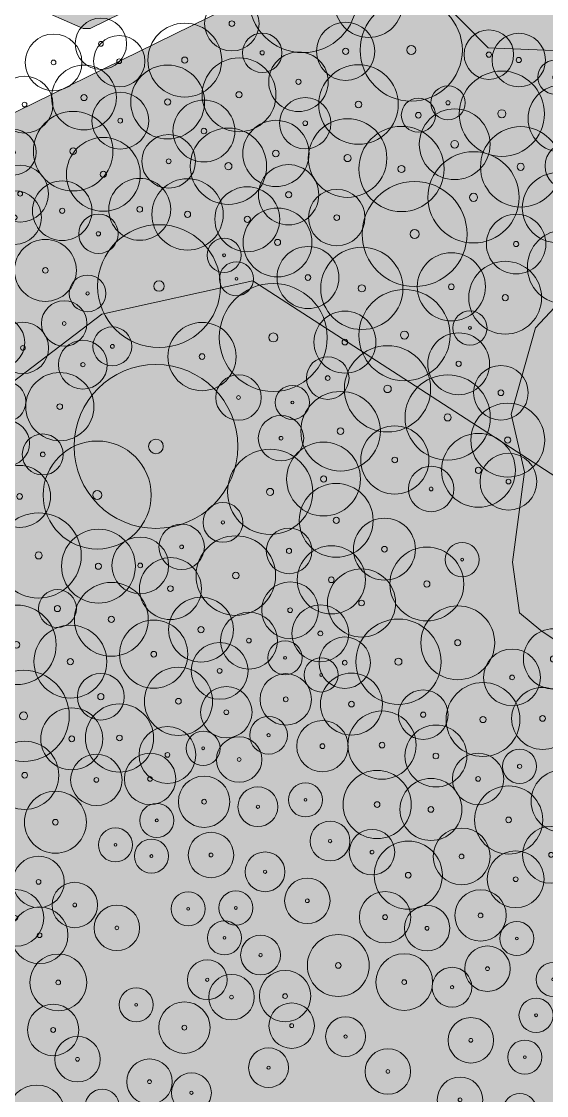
# Model space of a CAD drawing. Header units: metres. Extents: x -7 to 1019, y -7 to 1014.
# Drawn here: x 132.4 to 224.8, y 680.9 to 869.9 of the extents above; entities that cross this region are included whole.
import ezdxf

# ---------------------------------------------------------------- set-up
doc = ezdxf.new("R2010")
doc.units = ezdxf.units.M
doc.header["$MEASUREMENT"] = 0
for name, color, linetype, lineweight, true_color in [('TPX_CONTOUR_LINES_5M', 7, 'CONTINUOUS', 0, 0x969696), ('TPX_ROADS_CONTOURS', 7, 'CONTINUOUS', 0, 0x646464), ('TPX_ROADS_HATCH', 7, 'CONTINUOUS', 0, 0xc8c8c8), ('TPX_VEGETATION_GREEN_SPACES', 7, 'CONTINUOUS', 0, 0x58ba48), ('TPX_VEGETATION_GREEN_SPACES_HATCH', 7, 'CONTINUOUS', 0, 0x58ba48), ('TPX_VEGETATION_TREES_INDIVIDUAL', 7, 'CONTINUOUS', 0, 0x136734), ('TPX_WATERWAYS', 7, 'CONTINUOUS', 0, 0x7aafdf), ('TPX_WATERWAYS_HATCH', 7, 'CONTINUOUS', 0, 0x7aafdf)]:
    doc.layers.add(name, color=color, linetype=linetype, lineweight=lineweight, true_color=true_color)

# ---------------------------------------------------------------- blocks, each defined once
blk = doc.blocks.new('TREETR009_CR108')
at = {"layer": 'TPX_VEGETATION_TREES_INDIVIDUAL'}
for radius in [10.81, 0.917]:
    blk.add_circle((0, 0, 0.04), radius, dxfattribs=at)
blk = doc.blocks.new('TREETR006_CR069')
at = {"layer": 'TPX_VEGETATION_TREES_INDIVIDUAL'}
for radius in [6.91, 0.625]:
    blk.add_circle((0, 0, 0.04), radius, dxfattribs=at)
blk = doc.blocks.new('TREETR005_CR064')
at = {"layer": 'TPX_VEGETATION_TREES_INDIVIDUAL'}
for radius in [6.41, 0.542]:
    blk.add_circle((0, 0, 0.04), radius, dxfattribs=at)
blk = doc.blocks.new('TREETR005_CR060')
at = {"layer": 'TPX_VEGETATION_TREES_INDIVIDUAL'}
for radius in [6, 0.5]:
    blk.add_circle((0, 0, 0.04), radius, dxfattribs=at)
blk = doc.blocks.new('TREETR004_CR036')
at = {"layer": 'TPX_VEGETATION_TREES_INDIVIDUAL'}
for radius in [3.61, 0.417]:
    blk.add_circle((0, 0, 0.04), radius, dxfattribs=at)
blk = doc.blocks.new('TREETR003_CR033')
at = {"layer": 'TPX_VEGETATION_TREES_INDIVIDUAL'}
for radius in [3.32, 0.292]:
    blk.add_circle((0, 0, 0.04), radius, dxfattribs=at)
blk = doc.blocks.new('TREETR005_CR062')
at = {"layer": 'TPX_VEGETATION_TREES_INDIVIDUAL'}
for radius in [6.15, 0.542]:
    blk.add_circle((0, 0, 0.04), radius, dxfattribs=at)
blk = doc.blocks.new('TREETR005_CR050')
at = {"layer": 'TPX_VEGETATION_TREES_INDIVIDUAL'}
for radius in [4.97, 0.5]:
    blk.add_circle((0, 0, 0.04), radius, dxfattribs=at)
blk = doc.blocks.new('TREETR006_CR070')
at = {"layer": 'TPX_VEGETATION_TREES_INDIVIDUAL'}
for radius in [7, 0.583]:
    blk.add_circle((0, 0, 0.04), radius, dxfattribs=at)
blk = doc.blocks.new('TREETR003_CR030')
at = {"layer": 'TPX_VEGETATION_TREES_INDIVIDUAL'}
for radius in [3, 0.25]:
    blk.add_circle((0, 0, 0.04), radius, dxfattribs=at)
blk = doc.blocks.new('TREETR005_CR051')
at = {"layer": 'TPX_VEGETATION_TREES_INDIVIDUAL'}
for radius in [5.13, 0.542]:
    blk.add_circle((0, 0, 0.04), radius, dxfattribs=at)
blk = doc.blocks.new('TREETR004_CR045')
at = {"layer": 'TPX_VEGETATION_TREES_INDIVIDUAL'}
for radius in [4.52, 0.417]:
    blk.add_circle((0, 0, 0.04), radius, dxfattribs=at)
blk = doc.blocks.new('TREETR005_CR057')
at = {"layer": 'TPX_VEGETATION_TREES_INDIVIDUAL'}
for radius in [5.71, 0.542]:
    blk.add_circle((0, 0, 0.04), radius, dxfattribs=at)
blk = doc.blocks.new('TREETR004_CR038')
at = {"layer": 'TPX_VEGETATION_TREES_INDIVIDUAL'}
for radius in [3.75, 0.417]:
    blk.add_circle((0, 0, 0.04), radius, dxfattribs=at)
blk = doc.blocks.new('TREETR008_CR095')
at = {"layer": 'TPX_VEGETATION_TREES_INDIVIDUAL'}
for radius in [9.5, 0.792]:
    blk.add_circle((0, 0, 0.04), radius, dxfattribs=at)
blk = doc.blocks.new('TREETR004_CR047')
at = {"layer": 'TPX_VEGETATION_TREES_INDIVIDUAL'}
for radius in [4.72, 0.417]:
    blk.add_circle((0, 0, 0.04), radius, dxfattribs=at)
blk = doc.blocks.new('TREETR007_CR075')
at = {"layer": 'TPX_VEGETATION_TREES_INDIVIDUAL'}
for radius in [7.5, 0.708]:
    blk.add_circle((0, 0, 0.04), radius, dxfattribs=at)
blk = doc.blocks.new('TREETR008_CR090')
at = {"layer": 'TPX_VEGETATION_TREES_INDIVIDUAL'}
for radius in [9, 0.792]:
    blk.add_circle((0, 0, 0.04), radius, dxfattribs=at)
blk = doc.blocks.new('TREETR005_CR052')
at = {"layer": 'TPX_VEGETATION_TREES_INDIVIDUAL'}
for radius in [5.24, 0.458]:
    blk.add_circle((0, 0, 0.04), radius, dxfattribs=at)
blk = doc.blocks.new('TREETR005_CR054')
at = {"layer": 'TPX_VEGETATION_TREES_INDIVIDUAL'}
for radius in [5.44, 0.458]:
    blk.add_circle((0, 0, 0.04), radius, dxfattribs=at)
blk = doc.blocks.new('TREETR003_CR040')
at = {"layer": 'TPX_VEGETATION_TREES_INDIVIDUAL'}
for radius in [4, 0.333]:
    blk.add_circle((0, 0, 0.04), radius, dxfattribs=at)
blk = doc.blocks.new('TREETR008_CR092')
at = {"layer": 'TPX_VEGETATION_TREES_INDIVIDUAL'}
for radius in [9.24, 0.792]:
    blk.add_circle((0, 0, 0.04), radius, dxfattribs=at)
blk = doc.blocks.new('TREETR006_CR058')
at = {"layer": 'TPX_VEGETATION_TREES_INDIVIDUAL'}
for radius in [5.83, 0.583]:
    blk.add_circle((0, 0, 0.04), radius, dxfattribs=at)
blk = doc.blocks.new('TREETR004_CR050')
at = {"layer": 'TPX_VEGETATION_TREES_INDIVIDUAL'}
for radius in [5, 0.417]:
    blk.add_circle((0, 0, 0.04), radius, dxfattribs=at)
blk = doc.blocks.new('TREETR005_CR048')
at = {"layer": 'TPX_VEGETATION_TREES_INDIVIDUAL'}
for radius in [4.8, 0.5]:
    blk.add_circle((0, 0, 0.04), radius, dxfattribs=at)
blk = doc.blocks.new('TREETR007_CR062')
at = {"layer": 'TPX_VEGETATION_TREES_INDIVIDUAL'}
for radius in [6.23, 0.667]:
    blk.add_circle((0, 0, 0.04), radius, dxfattribs=at)
blk = doc.blocks.new('TREETR005_CR063')
at = {"layer": 'TPX_VEGETATION_TREES_INDIVIDUAL'}
for radius in [6.28, 0.542]:
    blk.add_circle((0, 0, 0.04), radius, dxfattribs=at)
blk = doc.blocks.new('TREETR003_CR034')
at = {"layer": 'TPX_VEGETATION_TREES_INDIVIDUAL'}
for radius in [3.43, 0.333]:
    blk.add_circle((0, 0, 0.04), radius, dxfattribs=at)
blk = doc.blocks.new('TREETR006_CR059')
at = {"layer": 'TPX_VEGETATION_TREES_INDIVIDUAL'}
for radius in [5.9, 0.583]:
    blk.add_circle((0, 0, 0.04), radius, dxfattribs=at)
blk = doc.blocks.new('TREETR005_CR040')
at = {"layer": 'TPX_VEGETATION_TREES_INDIVIDUAL'}
for radius in [4.02, 0.458]:
    blk.add_circle((0, 0, 0.04), radius, dxfattribs=at)
blk = doc.blocks.new('TREETR004_CR035')
at = {"layer": 'TPX_VEGETATION_TREES_INDIVIDUAL'}
for radius in [3.47, 0.375]:
    blk.add_circle((0, 0, 0.04), radius, dxfattribs=at)
blk = doc.blocks.new('TREETR004_CR040')
at = {"layer": 'TPX_VEGETATION_TREES_INDIVIDUAL'}
for radius in [4, 0.375]:
    blk.add_circle((0, 0, 0.04), radius, dxfattribs=at)
blk = doc.blocks.new('TREETR006_CR072')
at = {"layer": 'TPX_VEGETATION_TREES_INDIVIDUAL'}
for radius in [7.24, 0.625]:
    blk.add_circle((0, 0, 0.04), radius, dxfattribs=at)
blk = doc.blocks.new('TREETR013_CR144')
at = {"layer": 'TPX_VEGETATION_TREES_INDIVIDUAL'}
for radius in [14.42, 1.29]:
    blk.add_circle((0, 0, 0.04), radius, dxfattribs=at)
blk = doc.blocks.new('TREETR005_CR055')
at = {"layer": 'TPX_VEGETATION_TREES_INDIVIDUAL'}
for radius in [5.45, 0.5]:
    blk.add_circle((0, 0, 0.04), radius, dxfattribs=at)
blk = doc.blocks.new('TREETR004_CR043')
at = {"layer": 'TPX_VEGETATION_TREES_INDIVIDUAL'}
for radius in [4.3, 0.375]:
    blk.add_circle((0, 0, 0.04), radius, dxfattribs=at)
blk = doc.blocks.new('TREETR006_CR075')
at = {"layer": 'TPX_VEGETATION_TREES_INDIVIDUAL'}
for radius in [7.5, 0.625]:
    blk.add_circle((0, 0, 0.04), radius, dxfattribs=at)
blk = doc.blocks.new('TREETR005_CR030')
at = {"layer": 'TPX_VEGETATION_TREES_INDIVIDUAL'}
for radius in [3, 0.5]:
    blk.add_circle((0, 0, 0.04), radius, dxfattribs=at)
blk = doc.blocks.new('TREETR003_CR032')
at = {"layer": 'TPX_VEGETATION_TREES_INDIVIDUAL'}
for radius in [3.23, 0.292]:
    blk.add_circle((0, 0, 0.04), radius, dxfattribs=at)
blk = doc.blocks.new('TREETR007_CR080')
at = {"layer": 'TPX_VEGETATION_TREES_INDIVIDUAL'}
for radius in [8.03, 0.708]:
    blk.add_circle((0, 0, 0.04), radius, dxfattribs=at)
blk = doc.blocks.new('TREETR005_CR041')
at = {"layer": 'TPX_VEGETATION_TREES_INDIVIDUAL'}
for radius in [4.11, 0.542]:
    blk.add_circle((0, 0, 0.04), radius, dxfattribs=at)
blk = doc.blocks.new('TREETR005_CR047')
at = {"layer": 'TPX_VEGETATION_TREES_INDIVIDUAL'}
for radius in [4.71, 0.458]:
    blk.add_circle((0, 0, 0.04), radius, dxfattribs=at)
blk = doc.blocks.new('TREETR004_CR030')
at = {"layer": 'TPX_VEGETATION_TREES_INDIVIDUAL'}
for radius in [3, 0.375]:
    blk.add_circle((0, 0, 0.04), radius, dxfattribs=at)
blk = doc.blocks.new('TREETR005_CR053')
at = {"layer": 'TPX_VEGETATION_TREES_INDIVIDUAL'}
for radius in [5.3, 0.542]:
    blk.add_circle((0, 0, 0.04), radius, dxfattribs=at)
blk = doc.blocks.new('TREETR007_CR076')
at = {"layer": 'TPX_VEGETATION_TREES_INDIVIDUAL'}
for radius in [7.59, 0.667]:
    blk.add_circle((0, 0, 0.04), radius, dxfattribs=at)
blk = doc.blocks.new('TREETR005_CR065')
at = {"layer": 'TPX_VEGETATION_TREES_INDIVIDUAL'}
for radius in [6.5, 0.542]:
    blk.add_circle((0, 0, 0.04), radius, dxfattribs=at)
blk = doc.blocks.new('TREETR005_CR061')
at = {"layer": 'TPX_VEGETATION_TREES_INDIVIDUAL'}
for radius in [6.05, 0.542]:
    blk.add_circle((0, 0, 0.04), radius, dxfattribs=at)
blk = doc.blocks.new('TREETR006_CR071')
at = {"layer": 'TPX_VEGETATION_TREES_INDIVIDUAL'}
for radius in [7.08, 0.625]:
    blk.add_circle((0, 0, 0.04), radius, dxfattribs=at)
blk = doc.blocks.new('TREETR005_CR033')
at = {"layer": 'TPX_VEGETATION_TREES_INDIVIDUAL'}
for radius in [3.33, 0.542]:
    blk.add_circle((0, 0, 0.04), radius, dxfattribs=at)
blk = doc.blocks.new('TREETR003_CR035')
at = {"layer": 'TPX_VEGETATION_TREES_INDIVIDUAL'}
for radius in [3.5, 0.292]:
    blk.add_circle((0, 0, 0.04), radius, dxfattribs=at)
blk = doc.blocks.new('TREETR006_CR067')
at = {"layer": 'TPX_VEGETATION_TREES_INDIVIDUAL'}
for radius in [6.72, 0.625]:
    blk.add_circle((0, 0, 0.04), radius, dxfattribs=at)
blk = doc.blocks.new('TREETR005_CR044')
at = {"layer": 'TPX_VEGETATION_TREES_INDIVIDUAL'}
for radius in [4.36, 0.458]:
    blk.add_circle((0, 0, 0.04), radius, dxfattribs=at)

msp = doc.modelspace()

# ---------------------------------------------------------------- hatches: boundary and pattern name
at = {"layer": 'TPX_ROADS_HATCH'}
h = msp.add_hatch(color=256, dxfattribs=at)
h.paths.add_polyline_path([(0, 854.52), (0, 847.37), (1.56, 847.48), (15.71, 854.54), (126.52, 910.76), (128.39, 900.6), (133.31, 873.8), (134.17, 872.7), (143.23, 868.67), (144.5, 868.69), (250.64, 920.73), (282.66, 936.43), (286.14, 938.13), (294.22, 941.9), (294.46, 942.06), (294.86, 942.41), (301.51, 945.67), (302.27, 946.55), (302.18, 947.71), (301.78, 948.48), (309.87, 955.58), (349.93, 977), (349.95, 977.02), (388.02, 998.71), (388.09, 998.76), (398.98, 1006.3), (399.39, 1006.94), (399.36, 1007.12), (396.65, 1007.12), (386.99, 1000.43), (348.97, 978.76), (308.83, 957.29), (308.64, 957.16), (300.82, 950.3), (291.57, 967.96), (328.75, 985.66), (329.28, 986.26), (329.19, 987.06), (324.68, 994.98), (347.08, 1006.23), (347.58, 1006.81), (347.56, 1007.12), (344.4, 1007.12), (322.84, 996.3), (315.62, 992.58), (290.1, 981.07), (285.92, 989.63), (314.99, 1003.98), (316.75, 1006), (316.68, 1007.12), (305.53, 1007.12), (282.84, 995.92), (277.36, 1007.12), (275.32, 1007.12), (275.35, 1006.68), (281.05, 995.03), (276.87, 992.97), (134.32, 922.56), (101.15, 916.71), (63.09, 916.77), (51.8, 921.71), (70.9, 931.38), (113.88, 952.1), (163.59, 974.86), (202.91, 990.03), (238.27, 1003.86), (240.2, 1005.72), (240.23, 1007.12), (227.39, 1007.12), (200.37, 996.55), (161.13, 981.41), (112.76, 968.03), (75.62, 963.25), (49.34, 965.29), (26.49, 972.05), (5.88, 983.15), (2.08, 985.95), (0, 986.47), (0, 978.79), (1.92, 977.37), (2.34, 977.1), (23.5, 965.72), (24.16, 965.45), (47.71, 958.48), (48.43, 958.34), (75.44, 956.25), (76.16, 956.26), (113.9, 961.11), (114.38, 961.21), (120.94, 963.03), (110.94, 958.45), (110.88, 958.42), (67.83, 937.67), (67.77, 937.64), (43.48, 925.35), (32.31, 930.23), (15.22, 943.23), (2.19, 953.7), (0, 954.34), (0, 946.48), (10.87, 937.74), (10.94, 937.68), (28.4, 924.41), (29.12, 923.98), (35.38, 921.25), (29.54, 918.3), (29.35, 918.19), (23.99, 915.05), (22.1, 915.59), (21.25, 915.72), (11.52, 916), (10.59, 915.9), (5.32, 914.61), (5.2, 914.58), (0, 913.1), (0, 906.2), (0.96, 906.09), (7.05, 907.82), (11.8, 908.99), (13.54, 908.94), (6.75, 904.97), (6.64, 904.9), (0, 900.67), (0, 893.23), (1.88, 893.56), (10.35, 898.96), (24.95, 907.51), (27.05, 906.91), (30.63, 904.91), (33.76, 901.87), (35.44, 898.37), (36.69, 894.29), (37.32, 890.79), (36.86, 886.86), (36, 883.14), (33.51, 879.62), (29.59, 875.84), (12.16, 860.59), (0, 854.52)])
h.paths.add_polyline_path([(32.47, 911.91), (32.8, 912.1), (43.7, 917.61), (60.96, 910.07), (62.35, 909.78), (101.45, 909.71), (102.06, 909.76), (112.82, 911.66), (36.85, 873.11), (38.61, 874.81), (39.04, 875.31), (42.12, 879.66), (42.67, 880.9), (43.72, 885.48), (43.79, 885.85), (44.33, 890.5), (44.3, 891.53), (43.54, 895.74), (43.44, 896.14), (42.06, 900.67), (41.87, 901.16), (39.8, 905.46), (39.09, 906.45), (35.18, 910.25), (34.45, 910.8), (32.47, 911.91)], flags=16)
h.paths.add_polyline_path([(129.32, 912.17), (136.99, 916.07), (278.7, 986.06), (283.37, 977.15), (234.76, 953.34), (131.08, 902.58), (129.32, 912.17)], flags=16)
h.paths.add_polyline_path([(131.45, 900.53), (234.74, 951.1), (243.57, 932.96), (226.29, 924.1), (225.79, 923.51), (225.85, 922.75), (226.44, 922.25), (227.2, 922.32), (244.44, 931.16), (246.5, 926.92), (248.42, 922.98), (247.28, 922.43), (245.06, 926.95), (244.48, 927.45), (243.72, 927.4), (243.21, 926.83), (243.26, 926.06), (245.49, 921.54), (143.81, 871.69), (136.11, 875.12), (131.45, 900.53)], flags=16)
h.paths.add_polyline_path([(236.53, 951.98), (284.3, 975.38), (288.42, 967.51), (298.5, 948.26), (296.62, 946.62), (282.18, 939.53), (281.65, 940.51), (285.24, 942.14), (285.77, 942.69), (285.74, 943.46), (285.18, 943.98), (284.42, 943.96), (279.85, 941.89), (279.31, 941.3), (279.38, 940.5), (280.39, 938.65), (250.22, 923.86), (248.3, 927.8), (245.79, 932.95), (236.53, 951.98)], flags=16)
h.paths.add_polyline_path([(281.39, 987.39), (284.12, 988.74), (288.73, 979.32), (290.35, 976.02), (290.62, 975.78), (290.88, 975.52), (290.92, 975.51), (291.28, 975.53), (291.65, 975.54), (318.72, 987.39), (318.91, 987.59), (319.14, 987.74), (323.2, 993.54), (326.92, 987), (290.64, 969.73), (286.51, 977.62), (281.39, 987.39)], flags=16)
h.paths.add_polyline_path([(290.98, 979.28), (316.47, 990.77), (316.52, 990.79), (320.15, 992.66), (317.66, 989.11), (291.72, 977.76), (290.98, 979.28)], flags=16)
at = {"layer": 'TPX_VEGETATION_GREEN_SPACES_HATCH'}
msp.add_hatch(color=256, dxfattribs=at).paths.add_polyline_path([(0, 815.56), (0, 165.34), (13.02, 152.57), (46.37, 184.19), (48.03, 224.85), (83.18, 235.28), (122.01, 247.5), (139.83, 216.9), (560.02, 738.24), (575.52, 717.94), (628.86, 774.72), (664.02, 898.62), (626.71, 936.05), (591.38, 961.32), (529.37, 1005.65), (527.1, 1007.12), (425.31, 1007.12), (370.92, 971.48), (91.66, 834.53), (82.63, 852.04), (0, 815.56)])
at = {"layer": 'TPX_WATERWAYS_HATCH'}
h = msp.add_hatch(color=256, dxfattribs=at)
h.paths.add_polyline_path([(277.82, 913.84), (201.86, 878.18), (214.53, 865.3), (233.16, 864.55), (256.45, 880.83), (267.05, 867.16), (242.58, 852.68), (241.26, 835.73), (222.83, 816.01), (218.59, 800.84), (220.92, 790.7), (218.78, 774.77), (220.02, 765.9), (223.81, 762.76), (234.46, 755.54), (241.65, 745.44), (249.75, 741.92), (264.68, 757.46), (279.16, 743.86), (287.09, 744.55), (291.13, 751.21), (292.56, 773.7), (304.94, 770.78), (312.44, 762.56), (322.2, 751.99), (336.71, 749.55), (346.11, 758.99), (358.52, 769.14), (350.4, 779.72), (338.39, 779.22), (351.04, 786.76), (368.87, 797.27), (376.49, 817.51), (392.23, 839.08), (404.86, 867.37), (399.4, 871.01), (390.02, 857.83), (386.46, 844.3), (368.91, 819.44), (362.87, 802.6), (349.75, 795.96), (333.37, 793.12), (336, 805.66), (342.28, 816.95), (344.45, 828.15), (342.21, 840.17), (337.55, 848.77), (324.66, 847.24), (314.68, 856.09), (311.08, 859.29), (307.56, 879.5), (273.38, 872.24), (264.05, 887.68), (275.91, 896.21), (277.82, 913.84)])
h.paths.add_polyline_path([(229.66, 780.63), (234.41, 785.51), (244.37, 781.95), (250.15, 775.54), (249.78, 768.88), (239.72, 764.65), (239.02, 767.78), (230.33, 771.63), (229.66, 780.63)], flags=16)
h.paths.add_polyline_path([(250.77, 792.49), (262.78, 799.79), (264.9, 811.6), (281.05, 810.45), (303.54, 802.83), (293.51, 786.69), (289.88, 786.33), (282.62, 785.63), (274.6, 783.8), (275.33, 776.01), (266.72, 771.17), (258.54, 776.3), (250.77, 792.49)], flags=16)
h.paths.add_polyline_path([(293.27, 847.09), (295.98, 853.92), (310.43, 857.14), (313.43, 854.29), (318.18, 849.79), (311.7, 841.73), (294.94, 839.35), (293.27, 847.09)], flags=16)
h.paths.add_polyline_path([(299.43, 824.99), (305.3, 831.79), (314.79, 836.33), (321.72, 834.18), (321.72, 827.62), (313.6, 821.28), (301.78, 816.84), (299.43, 824.99)], flags=16)
h.paths.add_polyline_path([(307.78, 792.96), (320.11, 800.66), (313.09, 787.69), (307.78, 792.96)], flags=16)

# ---------------------------------------------------------------- linework, layer by layer
at = {"layer": 'TPX_CONTOUR_LINES_5M', "elevation": 0.05}
msp.add_lwpolyline([(272.27, 1007.12), (272.27, 991.86), (279.68, 981.37), (332.95, 977.7), (351.77, 961.34), (359.12, 869.79), (332.95, 788.8), (306.31, 768.14), (279.68, 765.23), (253.04, 772.6), (173.13, 824.26), (146.5, 818.4), (93.71, 778.23), (112.74, 747.71), (44.38, 595.12), (13.32, 570.81), (0, 570.81)], dxfattribs=at)
at = {"layer": 'TPX_ROADS_CONTOURS', "elevation": 0.03}
msp.add_lwpolyline([(134.17, 872.7), (143.23, 868.67), (144.5, 868.69), (250.64, 920.73)], dxfattribs=at)
at = {"layer": 'TPX_VEGETATION_GREEN_SPACES', "elevation": 0}
msp.add_lwpolyline([(0, 815.56), (0, 165.34), (13.02, 152.57), (46.37, 184.19), (48.03, 224.85), (83.18, 235.28), (122.01, 247.5), (139.83, 216.9), (560.02, 738.24), (575.52, 717.94), (628.86, 774.72), (664.02, 898.62), (626.71, 936.05), (591.38, 961.32), (529.37, 1005.65), (527.1, 1007.12), (425.31, 1007.12), (370.92, 971.48), (91.66, 834.53), (82.63, 852.04)], close=True, dxfattribs=at)
at = {"layer": 'TPX_WATERWAYS', "elevation": 0.01}
for points in [[(277.82, 913.84), (201.86, 878.18), (214.53, 865.3), (233.16, 864.55)], [(241.26, 835.73), (222.83, 816.01), (218.59, 800.84), (220.92, 790.7), (218.78, 774.77), (220.02, 765.9), (223.81, 762.76), (234.46, 755.54)]]:
    msp.add_lwpolyline(points, dxfattribs=at)

# ---------------------------------------------------------------- block references
at = {"layer": 'TPX_VEGETATION_TREES_INDIVIDUAL'}
for name, p in [('TREETR008_CR095', (181.92, 873.94, 0.04)), ('TREETR005_CR060', (193.49, 873.11, 0.04)), ('TREETR005_CR048', (169.41, 869.54, 0.04)), ('TREETR008_CR090', (200.98, 864.89, 0.04)), ('TREETR004_CR045', (146.37, 865.99, 0.04)), ('TREETR005_CR065', (161.12, 863.12, 0.04)), ('TREETR005_CR051', (189.44, 864.68, 0.04)), ('TREETR004_CR050', (138.03, 862.71, 0.04)), ('TREETR004_CR045', (149.58, 862.92, 0.04)), ('TREETR004_CR035', (174.75, 864.41, 0.04)), ('TREETR005_CR044', (214.65, 864.09, 0.04)), ('TREETR005_CR047', (219.91, 863.14, 0.04)), ('TREETR005_CR052', (181.14, 859.31, 0.04)), ('TREETR005_CR057', (143.39, 856.54, 0.04)), ('TREETR005_CR065', (158.11, 855.76, 0.04)), ('TREETR005_CR065', (170.68, 857.03, 0.04)), ('TREETR006_CR070', (191.71, 855.32, 0.04)), ('TREETR004_CR030', (226.27, 860.12, 0.04)), ('TREETR004_CR050', (132.92, 855.3, 0.04)), ('TREETR007_CR075', (216.93, 853.69, 0.04)), ('TREETR004_CR030', (207.45, 855.61, 0.04)), ('TREETR006_CR059', (227.45, 852.83, 0.04)), ('TREETR004_CR050', (149.77, 852.47, 0.04)), ('TREETR005_CR055', (164.5, 850.65, 0.04)), ('TREETR004_CR045', (182.32, 852.02, 0.04)), ('TREETR005_CR030', (202.24, 853.42, 0.04)), ('TREETR007_CR062', (208.63, 848.32, 0.04)), ('TREETR006_CR070', (141.47, 847.1, 0.04)), ('TREETR006_CR058', (177.17, 846.7, 0.04)), ('TREETR006_CR069', (189.78, 845.89, 0.04)), ('TREETR003_CR040', (130.97, 846.91, 0.04)), ('TREETR006_CR067', (168.81, 844.46, 0.04)), ('TREETR006_CR075', (199.26, 843.97, 0.04)), ('TREETR006_CR071', (220.25, 844.35, 0.04)), ('TREETR005_CR065', (146.79, 843.02, 0.04)), ('TREETR004_CR047', (158.29, 845.32, 0.04)), ('TREETR005_CR041', (228.65, 844.5, 0.04)), ('TREETR007_CR080', (211.95, 838.98, 0.04)), ('TREETR004_CR050', (132.15, 839.62, 0.04)), ('TREETR005_CR053', (179.4, 839.43, 0.04)), ('TREETR005_CR062', (226.68, 837.15, 0.04)), ('TREETR005_CR052', (139.55, 836.62, 0.04)), ('TREETR005_CR055', (153.2, 836.87, 0.04)), ('TREETR005_CR063', (161.61, 835.98, 0.04)), ('TREETR008_CR092', (201.57, 832.52, 0.04)), ('TREETR004_CR047', (131.18, 835.43, 0.04)), ('TREETR005_CR057', (172.13, 835.12, 0.04)), ('TREETR005_CR050', (187.87, 835.41, 0.04)), ('TREETR004_CR035', (145.93, 832.56, 0.04)), ('TREETR005_CR061', (177.45, 831.04, 0.04)), ('TREETR005_CR052', (219.45, 830.76, 0.04)), ('TREETR009_CR108', (156.59, 823.36, 0.04)), ('TREETR005_CR055', (136.59, 826.13, 0.04)), ('TREETR003_CR030', (168.04, 828.78, 0.04)), ('TREETR005_CR065', (227.92, 826.73, 0.04)), ('TREETR005_CR055', (182.81, 824.87, 0.04)), ('TREETR006_CR072', (192.29, 822.96, 0.04)), ('TREETR005_CR060', (208.04, 823.24, 0.04)), ('TREETR003_CR030', (170.22, 824.65, 0.04)), ('TREETR005_CR064', (217.52, 821.32, 0.04)), ('TREETR003_CR032', (144.02, 822.08, 0.04)), ('TREETR008_CR095', (176.7, 814.32, 0.04)), ('TREETR007_CR080', (199.79, 814.74, 0.04)), ('TREETR003_CR040', (139.91, 816.79, 0.04)), ('TREETR005_CR055', (189.31, 813.5, 0.04)), ('TREETR003_CR030', (211.32, 815.99, 0.04)), ('TREETR004_CR045', (128.43, 813.45, 0.04)), ('TREETR004_CR045', (132.64, 812.48, 0.04)), ('TREETR005_CR060', (164.16, 810.96, 0.04)), ('TREETR003_CR034', (148.38, 812.76, 0.04)), ('TREETR005_CR054', (209.33, 809.69, 0.04)), ('TREETR004_CR043', (143.19, 809.54, 0.04)), ('TREETR007_CR076', (196.81, 805.28, 0.04)), ('TREETR004_CR038', (186.28, 807.18, 0.04)), ('TREETR013_CR144', (156.05, 795.15, 0.04)), ('TREETR005_CR048', (216.77, 804.6, 0.04)), ('TREETR005_CR060', (139.13, 802.15, 0.04)), ('TREETR003_CR040', (170.59, 803.76, 0.04)), ('TREETR006_CR075', (207.4, 800.25, 0.04)), ('TREETR003_CR035', (129.66, 803.03, 0.04)), ('TREETR003_CR030', (180.06, 802.89, 0.04)), ('TREETR006_CR070', (188.55, 797.82, 0.04)), ('TREETR005_CR065', (217.97, 796.26, 0.04)), ('TREETR004_CR040', (129.8, 795.72, 0.04)), ('TREETR003_CR040', (178.07, 796.59, 0.04)), ('TREETR005_CR060', (198.09, 792.77, 0.04)), ('TREETR004_CR036', (136.13, 793.74, 0.04)), ('TREETR008_CR095', (145.71, 786.6, 0.04)), ('TREETR005_CR065', (185.55, 789.41, 0.04)), ('TREETR005_CR065', (212.82, 790.95, 0.04)), ('TREETR006_CR075', (176.14, 787.15, 0.04)), ('TREETR004_CR050', (218.1, 788.96, 0.04)), ('TREETR005_CR055', (132.06, 786.36, 0.04)), ('TREETR003_CR040', (204.48, 787.67, 0.04)), ('TREETR005_CR065', (187.78, 782.14, 0.04)), ('TREETR003_CR035', (167.84, 781.78, 0.04)), ('TREETR006_CR075', (135.4, 775.97, 0.04)), ('TREETR005_CR055', (196.27, 777.07, 0.04)), ('TREETR005_CR065', (145.93, 774.08, 0.04)), ('TREETR003_CR040', (160.57, 777.47, 0.04)), ('TREETR005_CR040', (179.48, 776.77, 0.04)), ('TREETR004_CR050', (153.28, 774.21, 0.04)), ('TREETR006_CR070', (170.11, 772.42, 0.04)), ('TREETR005_CR060', (186.92, 771.68, 0.04)), ('TREETR005_CR065', (203.73, 770.94, 0.04)), ('TREETR003_CR030', (209.95, 775.23, 0.04)), ('TREETR005_CR055', (158.6, 770.13, 0.04)), ('TREETR005_CR060', (192.24, 767.6, 0.04)), ('TREETR005_CR065', (148.2, 764.72, 0.04)), ('TREETR004_CR050', (179.67, 766.33, 0.04)), ('TREETR005_CR033', (138.72, 766.63, 0.04)), ('TREETR005_CR057', (163.98, 762.91, 0.04)), ('TREETR006_CR070', (131.49, 760.24, 0.04)), ('TREETR004_CR050', (172.42, 760.98, 0.04)), ('TREETR004_CR050', (184.99, 762.25, 0.04)), ('TREETR005_CR065', (209.17, 760.6, 0.04)), ('TREETR005_CR064', (140.99, 757.28, 0.04)), ('TREETR005_CR060', (155.66, 758.59, 0.04)), ('TREETR006_CR075', (198.73, 757.27, 0.04)), ('TREETR004_CR045', (189.28, 757.1, 0.04)), ('TREETR005_CR053', (226.02, 757.77, 0.04)), ('TREETR004_CR050', (167.26, 755.66, 0.04)), ('TREETR003_CR030', (178.77, 757.96, 0.04)), ('TREETR003_CR030', (185.12, 754.94, 0.04)), ('TREETR004_CR050', (218.73, 754.5, 0.04)), ('TREETR005_CR060', (160.01, 750.31, 0.04)), ('TREETR007_CR080', (132.76, 747.73, 0.04)), ('TREETR005_CR041', (146.35, 751.11, 0.04)), ('TREETR004_CR045', (178.9, 750.65, 0.04)), ('TREETR005_CR055', (190.46, 749.81, 0.04)), ('TREETR004_CR045', (168.44, 748.37, 0.04)), ('TREETR005_CR044', (203.1, 747.95, 0.04)), ('TREETR005_CR065', (213.61, 747.1, 0.04)), ('TREETR005_CR055', (224.1, 747.29, 0.04)), ('TREETR005_CR055', (141.23, 743.7, 0.04)), ('TREETR005_CR060', (149.63, 743.85, 0.04)), ('TREETR005_CR060', (195.84, 742.6, 0.04)), ('TREETR003_CR033', (175.87, 744.33, 0.04)), ('TREETR004_CR045', (185.35, 742.41, 0.04)), ('TREETR004_CR050', (158.08, 740.87, 0.04)), ('TREETR003_CR030', (164.36, 742.03, 0.04)), ('TREETR005_CR055', (205.33, 740.68, 0.04)), ('TREETR005_CR060', (132.95, 737.29, 0.04)), ('TREETR003_CR040', (170.69, 740.06, 0.04)), ('TREETR004_CR045', (145.56, 736.47, 0.04)), ('TREETR004_CR045', (155.01, 736.64, 0.04)), ('TREETR004_CR045', (212.75, 736.64, 0.04)), ('TREETR004_CR030', (220.06, 738.86, 0.04)), ('TREETR004_CR045', (164.53, 732.64, 0.04)), ('TREETR005_CR060', (194.98, 732.14, 0.04)), ('TREETR005_CR055', (227.52, 732.73, 0.04)), ('TREETR003_CR035', (173.99, 731.76, 0.04)), ('TREETR003_CR030', (182.37, 732.96, 0.04)), ('TREETR005_CR055', (204.45, 731.27, 0.04)), ('TREETR005_CR060', (218.13, 729.43, 0.04)), ('TREETR005_CR055', (138.35, 729.03, 0.04)), ('TREETR003_CR030', (156.19, 729.35, 0.04)), ('TREETR003_CR030', (148.92, 725.04, 0.04)), ('TREETR003_CR035', (186.7, 725.72, 0.04)), ('TREETR003_CR040', (194.08, 723.77, 0.04)), ('TREETR004_CR050', (209.85, 723.01, 0.04)), ('TREETR004_CR050', (225.59, 723.29, 0.04)), ('TREETR003_CR030', (155.25, 723.07, 0.04)), ('TREETR003_CR040', (165.75, 723.26, 0.04)), ('TREETR005_CR060', (200.46, 719.71, 0.04)), ('TREETR004_CR050', (219.37, 719, 0.04)), ('TREETR004_CR045', (135.39, 718.53, 0.04)), ('TREETR003_CR035', (175.25, 720.3, 0.04)), ('TREETR003_CR040', (141.76, 714.47, 0.04)), ('TREETR003_CR040', (182.69, 715.21, 0.04)), ('TREETR004_CR050', (131.3, 712.19, 0.04)), ('TREETR003_CR030', (161.72, 713.79, 0.04)), ('TREETR003_CR030', (170.12, 713.94, 0.04)), ('TREETR004_CR045', (196.39, 712.32, 0.04)), ('TREETR004_CR045', (213.18, 712.63, 0.04)), ('TREETR003_CR040', (149.18, 710.43, 0.04)), ('TREETR003_CR040', (203.77, 710.37, 0.04)), ('TREETR004_CR050', (135.56, 709.14, 0.04)), ('TREETR003_CR030', (168.11, 708.68, 0.04)), ('TREETR003_CR030', (219.56, 708.56, 0.04)), ('TREETR003_CR035', (174.46, 705.66, 0.04)), ('TREETR005_CR055', (188.15, 703.82, 0.04)), ('TREETR003_CR040', (214.4, 703.25, 0.04)), ('TREETR004_CR050', (138.86, 700.84, 0.04)), ('TREETR004_CR050', (199.75, 700.89, 0.04)), ('TREETR003_CR035', (165.09, 701.31, 0.04)), ('TREETR003_CR035', (208.16, 700, 0.04)), ('TREETR003_CR030', (225.98, 701.37, 0.04)), ('TREETR003_CR040', (169.35, 698.26, 0.04)), ('TREETR004_CR045', (178.79, 698.43, 0.04)), ('TREETR003_CR030', (152.58, 696.91, 0.04)), ('TREETR004_CR045', (161.05, 692.88, 0.04)), ('TREETR003_CR030', (222.95, 695.05, 0.04)), ('TREETR004_CR045', (137.96, 692.47, 0.04)), ('TREETR003_CR040', (179.94, 693.23, 0.04)), ('TREETR003_CR035', (189.42, 691.31, 0.04)), ('TREETR003_CR040', (211.48, 690.66, 0.04)), ('TREETR003_CR040', (142.25, 687.32, 0.04)), ('TREETR003_CR030', (220.98, 687.7, 0.04)), ('TREETR003_CR035', (175.87, 685.84, 0.04)), ('TREETR003_CR040', (196.88, 685.18, 0.04)), ('TREETR003_CR040', (154.92, 683.37, 0.04)), ('TREETR003_CR035', (162.3, 681.42, 0.04)), ('TREETR003_CR040', (209.57, 680.18, 0.04)), ('TREETR004_CR050', (135.07, 677.79, 0.04)), ('TREETR003_CR030', (146.6, 679.05, 0.04)), ('TREETR003_CR030', (220.1, 678.29, 0.04))]:
    msp.add_blockref(name, p, dxfattribs=at)

doc.saveas('drawing.dxf')
